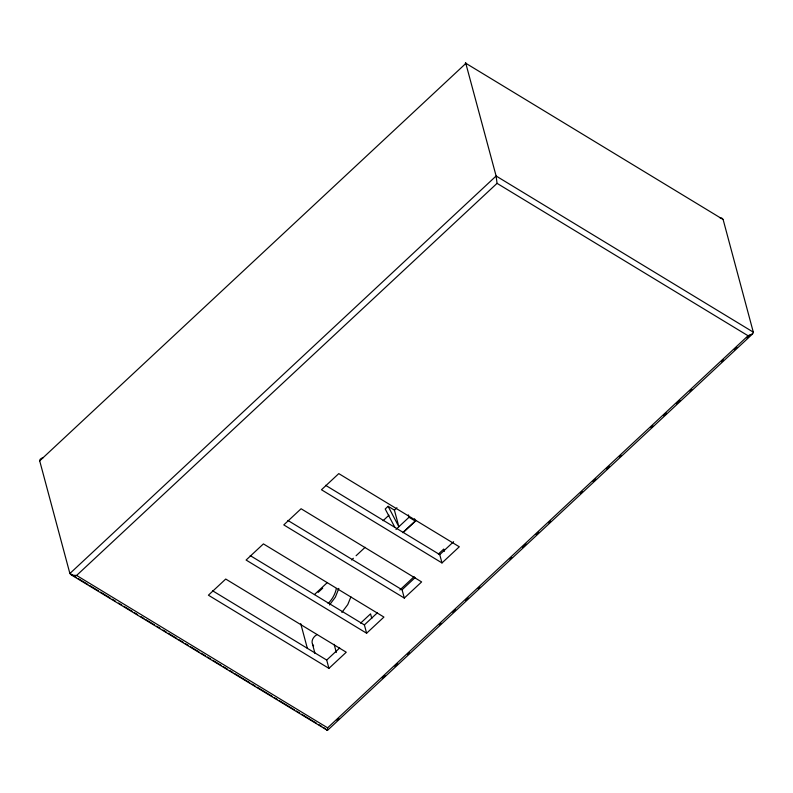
<?xml version="1.0" encoding="UTF-8"?>
<svg xmlns="http://www.w3.org/2000/svg" width="793" height="793" viewBox="0 0 793 793"><rect width="100%" height="100%" fill="white"/><g stroke="black" fill="none" stroke-linecap="round" stroke-linejoin="round"><path stroke-width="1.19" d="M465.372 63.618L465.59 62.578L496.121 176.006L497.052 183.352L76.604 575.44L72.153 575.212L69.883 573.508L39.7 460.852L40.126 459.355L41.444 458.334M338.839 588.406L335.389 597.129L329.521 604.95M350.902 596.861L347.74 604.623L341.862 612.444M71.053 574.776L327.469 730.383L327.618 727.835L748.057 335.746L752.874 333.645L753.3 332.148L723.117 219.492L721.947 218.224L719.489 217.52M39.7 460.852L465.937 63.351L723.117 219.492M388.114 506.301L398.859 526.73L394.408 510.117L388.114 506.301L385.22 508.997L394.835 527.286M383.059 520.714L388.976 515.192M394.408 510.117L396.946 507.758M314.444 594.572L327.122 582.746M351.567 559.957L353.371 558.262M356.087 555.734L365.147 547.289M318.191 592.371L322.721 588.148M395.965 529.437L409.01 517.264L408.375 514.895M402.695 532.658L415.185 521.011L414.59 518.8M403.677 532.103L416.166 520.466M360.587 623.149L370.549 613.861L371.788 618.471M399.86 589.982L414.194 576.61M438.39 554.049L443.773 549.043L444.377 551.313M328.926 668.36L208.41 595.196L225.727 579.049L346.244 652.223L328.926 668.36L326.706 660.063L339.691 647.95M366.614 633.22L246.098 560.046L263.415 543.899L383.931 617.073L366.614 633.22L364.384 624.914L377.369 612.801M404.301 598.071L283.785 524.907L301.092 508.759L421.618 581.923L404.301 598.071L402.071 589.774L415.056 577.661M441.988 562.931L321.472 489.757L338.78 473.609L459.306 546.783L441.988 562.931L439.758 554.624L453.616 541.708M337.015 720.361L338.829 718.676M382.266 678.164L384.982 675.636M394.934 666.348L397.65 663.82M407.602 654.532L409.416 652.847M439.272 625.003L441.086 623.308M452.853 612.335L455.569 609.807M465.521 600.519L468.237 597.991M478.189 588.713L480.003 587.018M509.869 559.174L511.673 557.479M522.537 547.358L526.155 543.978M536.108 534.7L538.824 532.162M548.776 522.884L550.59 521.189M580.456 493.345L582.26 491.65M593.124 481.529L595.84 478.992M606.695 468.871L609.411 466.334M619.363 457.055L621.177 455.36M651.043 427.516L652.847 425.821M663.711 415.701L666.427 413.163M676.379 403.885L679.997 400.505M689.96 391.227L691.764 389.532M721.63 361.687L723.444 360.002M734.298 349.872L737.014 347.334M746.966 338.056L750.594 334.676M327.469 730.383L752.517 334.002M42.049 458.037L43.417 457.561M753.3 332.148L496.121 176.006L69.883 573.508L76.227 577.354M497.052 183.352L748.057 335.746M409.01 517.264L415.185 521.011M325.586 485.306L439.758 554.624M287.899 520.446L402.071 589.774M250.211 555.596L364.384 624.914M212.524 590.735L326.706 660.063M76.604 575.44L327.618 727.835M78.348 578.642L87.874 584.431M89.986 585.71L98.451 590.854M100.572 592.133L110.098 597.922M112.21 599.201L115.391 601.134M118.563 603.057L121.735 604.99M123.857 606.278L132.322 611.413M134.443 612.702L137.615 614.625M140.787 616.558L143.969 618.481M146.081 619.769L154.546 624.904M156.667 626.192L159.839 628.125M163.011 630.048L166.193 631.981M168.304 633.26L176.77 638.405M178.891 639.683L183.124 642.261M185.245 643.539L188.417 645.472M190.528 646.761L199.003 651.896M201.115 653.184L205.347 655.752M207.469 657.04L210.641 658.963M212.762 660.252L221.227 665.386M223.339 666.675L227.571 669.242M229.692 670.531L232.864 672.454M234.986 673.743L249.805 682.743M251.916 684.022L255.088 685.955M257.21 687.234L272.029 696.234M274.14 697.523L277.322 699.446M279.433 700.734L294.253 709.725M296.364 711.014L299.546 712.937M301.657 714.225L316.476 723.226M318.598 724.505L321.77 726.438M323.881 727.716L327.41 730.422M334.14 644.332L336.321 652.49M312.501 644.184L314.999 653.501M300.735 623.655L307.406 648.555M313.612 645.938A10.478 7.811 -15 0 1 316.942 634.638M336.351 588.485A17.178 9.318 -58.7 0 1 328.124 603.513"/></g></svg>
